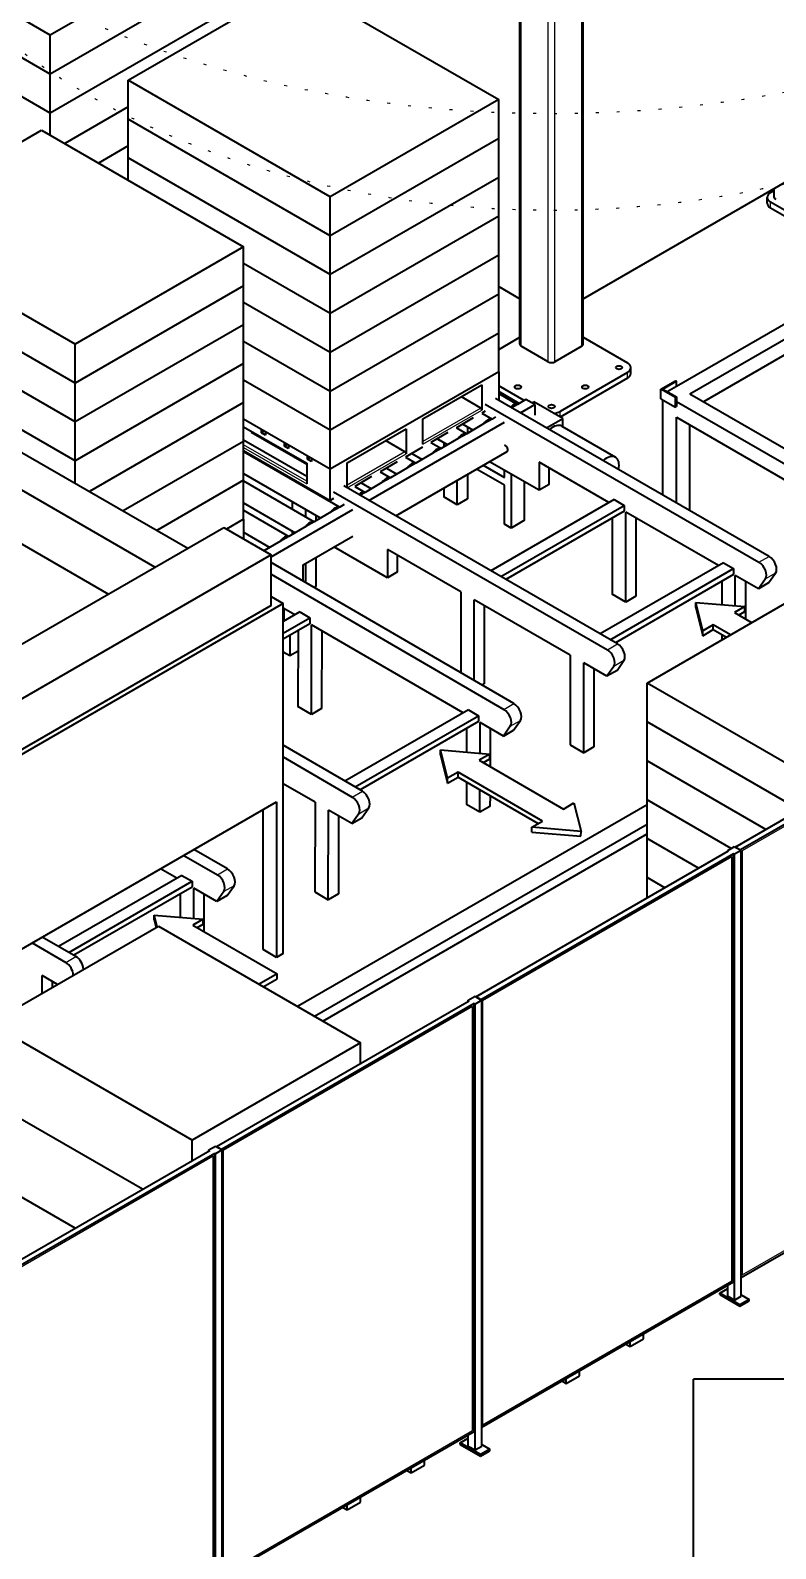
# Model space of a CAD drawing. Header units: millimetres. Extents: x 0 to 67800, y 0 to 42000.
# Drawn here: x 41317 to 44445, y 6288 to 12661 of the extents above; entities that cross this region are included whole.
import ezdxf
from ezdxf.enums import TextEntityAlignment as Align

# ---------------------------------------------------------------- set-up
doc = ezdxf.new("R2010")
doc.units = ezdxf.units.MM
doc.header["$LTSCALE"] = 100
doc.linetypes.add('DOTTED', pattern=[0.0481, 0.0068, -0.0413])
for name, color, linetype, lineweight in [('Reference (ISO)', 7, 'DOTTED', 25), ('Title (ISO)', 7, 'Continuous', 35), ('Visible (ISO)', 7, 'Continuous', 35), ('Visible Narrow (ISO)', 7, 'Continuous', 25)]:
    doc.layers.add(name, color=color, linetype=linetype, lineweight=lineweight)
doc.styles.add('Note Text (ISO)', font='verdana.ttf')
doc.styles.add('Text Style48', font='arial.ttf')
doc.styles.add('Text Style59', font='verdana.ttf')
doc.styles.add('Text Style60', font='verdana.ttf')

# ---------------------------------------------------------------- blocks, each defined once
blk = doc.blocks.new('Title Blocks Salg Layout')
at = {"layer": 'Title (ISO)'}
for p in [(200, 70), (57, 10)]:
    blk.add_line(p, (57, 70), dxfattribs=at)
for tag, p, height, style in [('AUTHOR_001', (179.753, 46.25), 2.25, 'Text Style48'), ('CREATION_DATE_001', (179.87, 41.241), 2.25, 'Text Style48'), ('TITLE_001', (76.666, 29.208), 3.5, 'Text Style60'), ('PART_NUMBER_001', (164.676, 22.399), 5, 'Text Style59'), ('SUBJECT_001', (69.02, 23.651), 3.5, 'Text Style60'), ('SUBJECT_002', (83.399, 17.66), 3.5, 'Text Style60'), ('VERSION_001', (189.956, 11.75), 2.5, 'Note Text (ISO)')]:
    blk.add_attdef(tag, p, '', height=height, dxfattribs=dict(at, style=style))
at = {"layer": 'Title (ISO)', "style": 'Note Text (ISO)'}
blk.add_attdef('CATEGORY', text='', height=2.5, dxfattribs=at).set_placement((161.5, 39), align=Align.TOP_LEFT)
at = {"layer": 'Title (ISO)', "color": 8, "true_color": 0x808080, "style": 'Note Text (ISO)'}
blk.add_attdef('KEYWORDS', text='', height=2.5, dxfattribs=at).set_placement((161.5, 13), align=Align.MIDDLE_LEFT)

msp = doc.modelspace()

# ---------------------------------------------------------------- linework, layer by layer
at = {"layer": 'Reference (ISO)', "ltscale": 18.237875}
msp.add_ellipse((43504.56, 14128.68), major_axis=(-3145.59, 0), ratio=0.5773503, start_param=0.064847, end_param=3.0767456, dxfattribs=at)
at = {"layer": 'Reference (ISO)', "ltscale": 18.120174}
msp.add_open_spline([(40383.51, 13902.24), (40433.15, 13674.17), (40521.45, 13462.53), (40761.99, 13059.33), (40921.55, 12877.33), (41315.53, 12527.04), (41558.53, 12377.87), (42119.81, 12117.86), (42444.18, 12023.59), (43114.04, 11910.45), (43459.92, 11894.02), (44143.93, 11940.01), (44481.9, 12001.73), (45136.14, 12215.13), (45453.57, 12366.26), (45996.76, 12774.34), (46232.2, 13016.15), (46504.03, 13502.47), (46580.66, 13695.75), (46625.61, 13902.24)], degree=3, knots=[2.4812018, 2.4812018, 2.4812018, 2.4812018, 2.6879056, 2.6879056, 2.9321188, 2.9321188, 3.2508192, 3.2508192, 3.6423922, 3.6423922, 4.0429308, 4.0429308, 4.441248, 4.441248, 4.842545, 4.842545, 5.1856258, 5.1856258, 5.3727798, 5.3727798, 5.3727798, 5.3727798], dxfattribs=at)
at = {"layer": 'Visible (ISO)'}
for p, q in [((41400.56, 12640.81), (40552.03, 13130.71)), ((42107.67, 13049.06), (41400.56, 12640.81)), ((41400.56, 12477.51), (40552.03, 12967.41)), ((41400.56, 12477.5), (40552.03, 12967.4)), ((42107.67, 12885.76), (41400.56, 12477.51)), ((42107.67, 12885.75), (41400.56, 12477.5)), ((41727.25, 12452.2), (42434.35, 12860.45)), ((42434.35, 12860.45), (43282.88, 12370.55)), ((41400.56, 12314.2), (40552.03, 12804.1)), ((41400.56, 12314.19), (40552.03, 12804.09)), ((43371.42, 11343.55), (43371.42, 12774.17)), ((43637.7, 11343.55), (43637.7, 12774.17)), ((42107.67, 12722.45), (41400.56, 12314.2)), ((42107.67, 12722.44), (41400.56, 12314.19)), ((41400.56, 12477.51), (41400.56, 12640.81)), ((41400.56, 12314.2), (41400.56, 12477.5)), ((42575.78, 11962.3), (41727.25, 12452.2)), ((41727.25, 12288.9), (41727.25, 12452.2)), ((43282.88, 12370.55), (42575.78, 11962.3)), ((43282.88, 12207.25), (43282.88, 12370.55)), ((41400.56, 12220.8), (41400.56, 12314.19)), ((41727.25, 12339.5), (41461.11, 12185.85)), ((41727.25, 12339.49), (41461.12, 12185.84)), ((40656.4, 11833.95), (41363.51, 12242.19)), ((41363.51, 12242.19), (42212.04, 11752.3)), ((42575.78, 11799), (41727.25, 12288.9)), ((42575.78, 11798.99), (41727.25, 12288.89)), ((41727.25, 12125.59), (41727.25, 12288.89)), ((41727.25, 12288.89), (41727.25, 12288.89)), ((41727.25, 12176.19), (41602.54, 12104.19)), ((41727.25, 12176.19), (41602.54, 12104.19)), ((43282.88, 12207.25), (42575.78, 11799)), ((43282.88, 12207.24), (42575.78, 11798.99)), ((43282.88, 12043.94), (43282.88, 12207.24)), ((43282.88, 12207.24), (43282.88, 12207.24)), ((42575.78, 11635.69), (41727.25, 12125.59)), ((41727.25, 12125.58), (41727.25, 12125.59)), ((42575.78, 11635.68), (41727.25, 12125.58)), ((41727.25, 12032.19), (41727.25, 12125.58)), ((43637.7, 11534.73), (44558.15, 12066.15)), ((43282.88, 12043.94), (42575.78, 11635.69)), ((43282.88, 12043.93), (42575.78, 11635.68)), ((43282.88, 12043.94), (43282.88, 12043.93)), ((43282.88, 11880.63), (43282.88, 12043.93)), ((44423.8, 11980.42), (44439.15, 11989.28)), ((44439.15, 11960), (44439.15, 11997.45)), ((42575.78, 11799), (42575.78, 11962.3)), ((44409.15, 11935.51), (44409.15, 11960)), ((44706.64, 11776.29), (44423.8, 11939.59)), ((43282.88, 11880.63), (42575.78, 11472.38)), ((43282.88, 11880.62), (42575.78, 11472.38)), ((43282.88, 11880.63), (43282.88, 11880.62)), ((43282.88, 11717.33), (43282.88, 11880.62)), ((44706.64, 11751.8), (44423.8, 11915.1)), ((41504.93, 11344.05), (40656.4, 11833.95)), ((42575.78, 11635.69), (42575.78, 11798.99)), ((42212.04, 11752.3), (41504.93, 11344.05)), ((42212.04, 11589), (42212.04, 11752.3)), ((41504.93, 11180.75), (40656.4, 11670.65)), ((41504.93, 11180.74), (40656.4, 11670.64)), ((42575.78, 11472.38), (42212.04, 11682.39)), ((42575.78, 11472.38), (42212.04, 11682.38)), ((43282.88, 11717.33), (42575.78, 11309.08)), ((43282.88, 11717.32), (42575.78, 11309.07)), ((43282.88, 11554.02), (43282.88, 11717.32)), ((43282.88, 11717.32), (43282.88, 11717.32)), ((42575.78, 11472.38), (42575.78, 11635.68)), ((42212.04, 11589), (41504.93, 11180.75)), ((42212.04, 11588.99), (41504.93, 11180.74)), ((42212.03, 11588.99), (42212.04, 11588.99)), ((42212.04, 11425.69), (42212.04, 11588.99)), ((43282.88, 11554.02), (42575.78, 11145.77)), ((43282.88, 11554.01), (42575.78, 11145.76)), ((43282.88, 11585.84), (43371.42, 11534.73)), ((43282.88, 11390.71), (43282.88, 11554.01)), ((43282.88, 11554.01), (43282.88, 11554.01)), ((41504.93, 11017.44), (40656.4, 11507.34)), ((41504.93, 11017.43), (40656.4, 11507.33)), ((42575.78, 11309.08), (42212.04, 11519.08)), ((42575.78, 11309.07), (42212.04, 11519.07)), ((42575.78, 11309.08), (42575.78, 11472.38)), ((44028.53, 11167.59), (44622.5, 11510.52)), ((44085.09, 11134.93), (44679.06, 11477.86)), ((42212.04, 11425.69), (41504.93, 11017.44)), ((42212.04, 11425.68), (41504.93, 11017.43)), ((42212.03, 11425.68), (42212.04, 11425.68)), ((42212.04, 11262.38), (42212.04, 11425.68)), ((44679.06, 11412.54), (44141.66, 11102.27)), ((42575.78, 11145.77), (42212.04, 11355.77)), ((42575.78, 11145.76), (42212.04, 11355.76)), ((43282.88, 11390.71), (42575.78, 10982.46)), ((43282.88, 11390.7), (42575.78, 10982.45)), ((43282.88, 11390.71), (43282.88, 11390.7)), ((43282.88, 11227.4), (43282.88, 11390.7)), ((43282.88, 11321.71), (43371.42, 11372.83)), ((43637.7, 11372.83), (43822.76, 11265.98)), ((41504.93, 10854.13), (40656.4, 11344.03)), ((41504.93, 10854.12), (40656.4, 11344.02)), ((41504.93, 11180.75), (41504.93, 11344.05)), ((42575.78, 11145.77), (42575.78, 11309.07)), ((43490.42, 11270.06), (43377.28, 11335.38)), ((43631.84, 11335.38), (43518.7, 11270.06)), ((42212.04, 11262.38), (41504.93, 10854.13)), ((42212.04, 11262.37), (41504.93, 10854.12)), ((42212.03, 11262.38), (42212.04, 11262.37)), ((42212.04, 11099.07), (42212.04, 11262.37)), ((43282.88, 11227.4), (42575.78, 10819.15)), ((43282.88, 11227.4), (43282.88, 11108.19)), ((43822.76, 11225.16), (43539.92, 11061.86)), ((43837.4, 11221.07), (43837.4, 11245.57)), ((41504.93, 11017.44), (41504.93, 11180.74)), ((42575.78, 10982.46), (42212.04, 11192.46)), ((42575.78, 10982.45), (42212.04, 11192.45)), ((42964.68, 11029.81), (43212.17, 11172.7)), ((43212.17, 11172.7), (43212.17, 11067.37)), ((43390.01, 11107.58), (43282.88, 11169.43)), ((43822.76, 11200.66), (43540.62, 11037.77)), ((43963.47, 11155.35), (44024.28, 11190.46)), ((44024.28, 11120.24), (43963.47, 11155.35)), ((43963.47, 11114.52), (43963.47, 11155.35)), ((44028.53, 11188.01), (43971.96, 11155.35)), ((43971.96, 11155.35), (44028.53, 11122.69)), ((43989.64, 11145.14), (44028.53, 11167.59)), ((44024.28, 11190.46), (44028.53, 11188.01)), ((44028.53, 11167.59), (44028.53, 11188.01)), ((42212.04, 11099.07), (41565.02, 10725.51)), ((42212.04, 11099.07), (41565.02, 10725.51)), ((42212.03, 11099.07), (42212.04, 11099.07)), ((42212.04, 10935.77), (42212.04, 11099.07)), ((42575.78, 10982.46), (42575.78, 11145.76)), ((43207.22, 11075.94), (43125.9, 11122.89)), ((43226.31, 11091.86), (44375.01, 10428.66)), ((44417.44, 10453.16), (43268.74, 11116.36)), ((43368.8, 11095.33), (43282.88, 11144.94)), ((43282.88, 11136.91), (43361.84, 11091.32)), ((43361.64, 11091.2), (43336.98, 11076.96)), ((43397.08, 11111.66), (43361.64, 11091.2)), ((43373.75, 11055.73), (43433.85, 11090.44)), ((43433.85, 11090.44), (43397.08, 11111.66)), ((43422.89, 11096.76), (43430.67, 11101.25)), ((43551.58, 11031.44), (43430.67, 11101.25)), ((43433.85, 11090.44), (43433.85, 11046.34)), ((43963.47, 11114.52), (44024.28, 11079.41)), ((43971.96, 10710.36), (43971.96, 11109.62)), ((44028.53, 11122.69), (44024.28, 11120.24)), ((44024.28, 11079.41), (44024.28, 11120.24)), ((44028.53, 11122.69), (44028.53, 11102.27)), ((44028.53, 11102.27), (44028.53, 11081.86)), ((44759.67, 10680.15), (44028.53, 11102.27)), ((44085.09, 11134.93), (44820.49, 10710.36)), ((42575.78, 10819.15), (42212.04, 11029.16)), ((42964.68, 10924.48), (42964.68, 11029.81)), ((43175.77, 11034.11), (43104.89, 10993.18)), ((43226.31, 11063.29), (43211.52, 11054.75)), ((43211.73, 11054.86), (43255.21, 11029.76)), ((43255.01, 11029.64), (43219.26, 11009)), ((43269.8, 11038.18), (43255.01, 11029.64)), ((43483.7, 10992.25), (43551.58, 11031.44)), ((43551.58, 10997.18), (43551.58, 11031.44)), ((44024.28, 11079.41), (44028.53, 11081.86)), ((44028.53, 10677.7), (44028.53, 11036.95)), ((44028.53, 11036.95), (44760.45, 10614.38)), ((41504.93, 10854.13), (41504.93, 11017.43)), ((42212.04, 10997.31), (42476.78, 10844.47)), ((42476.78, 10838.75), (42243.44, 10973.47)), ((42257.58, 10971.02), (42252.63, 10968.16)), ((42287.28, 10971.84), (42287.28, 10985.72)), ((42299.3, 10978.78), (42287.28, 10971.84)), ((42304.25, 10962.04), (42287.28, 10971.84)), ((42304.25, 10975.92), (42304.25, 10962.04)), ((42575.78, 10819.15), (42575.78, 10982.45)), ((42646.49, 10846.1), (42893.97, 10988.99)), ((42737.35, 10688.31), (43306.57, 11016.95)), ((42893.97, 10988.99), (42893.97, 10883.66)), ((43069.14, 10972.54), (42998.26, 10931.62)), ((43105.09, 10993.3), (43148.58, 10968.19)), ((43108.93, 10991.08), (43108.93, 10995.52)), ((43148.38, 10968.07), (43112.63, 10947.43)), ((43131.73, 11008.68), (43175.21, 10983.57)), ((43219.26, 11009), (43148.38, 10968.07)), ((43151.36, 10997.34), (43151.36, 10969.8)), ((43169.04, 10980), (43169.04, 10987.13)), ((43547.17, 10999.72), (43772.74, 10869.49)), ((44085.09, 10645.04), (44085.09, 11004.29)), ((41224.67, 10922.02), (41977.73, 10487.23)), ((42212.04, 10935.77), (41706.45, 10643.86)), ((42212.04, 10935.76), (41706.45, 10643.86)), ((42212.03, 10935.76), (42212.04, 10935.76)), ((42212.04, 10942.61), (42476.78, 10789.76)), ((42212.04, 10772.46), (42212.04, 10935.76)), ((42383.44, 10916.32), (42383.44, 10930.2)), ((42395.46, 10923.26), (42383.44, 10916.32)), ((42400.41, 10906.52), (42383.44, 10916.32)), ((42400.41, 10920.4), (42400.41, 10906.52)), ((42889.02, 10892.23), (42807.71, 10939.18)), ((42962.51, 10910.98), (42891.62, 10870.05)), ((42998.46, 10931.74), (43041.95, 10906.63)), ((43041.74, 10906.51), (43005.99, 10885.87)), ((43024.79, 10946.94), (43052.37, 10931.01)), ((43025.09, 10947.11), (43068.58, 10922)), ((43112.63, 10947.43), (43041.74, 10906.51)), ((43052.37, 10931.37), (43052.37, 10912.64)), ((41839.14, 10407.21), (41086.07, 10842)), ((41504.93, 10760.2), (41504.93, 10854.12)), ((42212.04, 10897.7), (42575.78, 10687.7)), ((42212.04, 10893.27), (42615.42, 10660.37)), ((42476.78, 10844.47), (42476.78, 10757.1)), ((42479.61, 10860.8), (42479.61, 10874.68)), ((42491.63, 10867.74), (42479.61, 10860.8)), ((42496.58, 10851), (42479.61, 10860.8)), ((42496.58, 10864.88), (42496.58, 10851)), ((42646.49, 10740.77), (42646.49, 10846.1)), ((42855.88, 10849.41), (42784.99, 10808.49)), ((42850.28, 10623.11), (43317.96, 10893.12)), ((42891.83, 10870.17), (42935.32, 10845.07)), ((42935.11, 10844.95), (42899.36, 10824.31)), ((42918.46, 10885.55), (42961.95, 10860.44)), ((43005.99, 10885.87), (42935.11, 10844.95)), ((43217.98, 10835.4), (43306.57, 10784.25)), ((43451.88, 10730.56), (43244.14, 10850.5)), ((43451.88, 10848.96), (43451.88, 10730.56)), ((43745.33, 10679.53), (43451.88, 10848.96)), ((42212.04, 10772.46), (41847.87, 10562.21)), ((42212.04, 10772.45), (41847.88, 10562.2)), ((42212.03, 10772.45), (42212.04, 10772.45)), ((42212.04, 10800.89), (42535.42, 10614.19)), ((42212.04, 10609.15), (42212.04, 10772.45)), ((42575.78, 10687.7), (42575.78, 10819.15)), ((42749.24, 10787.85), (42678.36, 10746.93)), ((42785.2, 10808.61), (42828.69, 10783.5)), ((42828.48, 10783.38), (42792.73, 10762.74)), ((42811.83, 10823.98), (42855.32, 10798.88)), ((42899.36, 10824.31), (42828.48, 10783.38)), ((43108.93, 10669.74), (43108.93, 10772.44)), ((43151.36, 10796.93), (43151.36, 10694.23)), ((43306.57, 10751.59), (43189.69, 10819.07)), ((43306.57, 10784.25), (43306.57, 10814.46)), ((43334.85, 10798.13), (43334.85, 10571.96)), ((43494.31, 10755.06), (43494.31, 10824.46)), ((42212.04, 10770.14), (42508.79, 10598.81)), ((42589.92, 10724.44), (43738.61, 10061.24)), ((43781.04, 10085.74), (42632.34, 10748.94)), ((42678.57, 10747.04), (42722.05, 10721.94)), ((42721.85, 10721.82), (42700.58, 10709.54)), ((42705.2, 10762.42), (42748.69, 10737.31)), ((42792.73, 10762.74), (42721.85, 10721.82)), ((43052.37, 10739.78), (43052.37, 10702.4)), ((43306.57, 10588.29), (43306.57, 10751.59)), ((43391.42, 10604.62), (43391.42, 10765.47)), ((43494.31, 10755.06), (43451.88, 10730.56)), ((42212.04, 10677.76), (42428.79, 10552.62)), ((42212.04, 10647.01), (42402.16, 10537.25)), ((42327.75, 10451.83), (42670.17, 10649.53)), ((42415.97, 10683.15), (42415.97, 10652.4)), ((42472.54, 10619.74), (42472.54, 10650.49)), ((42589.92, 10695.86), (42575.78, 10687.7)), ((42615.22, 10660.26), (42579.47, 10639.62)), ((42633.4, 10670.76), (42615.22, 10660.26)), ((43108.93, 10669.74), (43052.37, 10702.4)), ((43151.36, 10694.23), (43108.93, 10669.74)), ((43766.54, 10691.78), (43248.94, 10392.94)), ((43291.37, 10368.45), (43808.97, 10667.29)), ((43766.54, 10691.78), (43808.97, 10667.29)), ((43808.97, 10667.29), (43808.97, 10642.79)), ((42212.04, 10609.15), (42139.92, 10567.51)), ((42212.04, 10609.15), (42212.04, 10525.87)), ((42508.59, 10598.69), (42472.84, 10578.05)), ((42579.47, 10639.62), (42508.59, 10598.69)), ((42514.96, 10626), (42514.96, 10602.37)), ((42532.64, 10612.58), (42532.64, 10615.79)), ((43334.85, 10571.96), (43306.57, 10588.29)), ((43808.97, 10642.79), (43312.58, 10356.2)), ((43391.42, 10604.62), (43334.85, 10571.96)), ((43759.47, 10614.21), (43759.47, 10294.15)), ((43816.04, 10261.49), (43816.04, 10638.71)), ((44204.95, 10414.17), (43816.04, 10638.71)), ((43858.47, 10614.21), (43858.47, 10285.98)), ((41047.89, 9950.38), (42128.35, 10574.19)), ((41174.46, 10566.43), (41644.69, 10294.95)), ((42128.35, 10574.19), (42327.75, 10459.06)), ((42212.04, 10554.64), (42322.16, 10491.06)), ((42366.2, 10516.49), (42297.25, 10476.67)), ((42401.95, 10537.13), (42366.2, 10516.49)), ((42472.84, 10578.05), (42401.95, 10537.13)), ((42415.97, 10560.02), (42415.97, 10545.22)), ((42462, 10418.3), (42670.17, 10538.48)), ((42327.75, 10459.06), (41247.29, 9835.26)), ((42327.75, 10246.77), (42327.75, 10459.06)), ((42815.48, 10363.14), (42590.98, 10492.76)), ((43123.08, 10303.94), (42815.48, 10481.53)), ((42815.48, 10481.53), (42815.48, 10363.14)), ((42857.91, 10387.64), (42857.91, 10457.04)), ((43346.69, 9834.85), (42327.75, 10426.9)), ((42462, 10348.9), (42462, 10418.3)), ((42472.54, 10342.78), (42472.54, 10424.38)), ((42514.96, 10448.87), (42514.96, 10326.81)), ((44226.16, 10426.42), (43708.56, 10127.58)), ((43750.99, 10103.09), (44268.59, 10401.92)), ((44226.16, 10426.42), (44268.59, 10401.92)), ((44268.59, 10401.92), (44268.59, 10377.43)), ((42327.75, 10377.76), (43304.27, 9810.36)), ((42514.96, 10326.81), (42507.47, 10322.48)), ((42857.91, 10387.64), (42815.48, 10363.14)), ((44268.59, 10377.43), (43772.2, 10090.84)), ((43905.06, 9921.42), (44612.17, 10329.67)), ((44219.09, 10348.85), (44219.09, 10250.41)), ((44373.17, 10317.05), (44275.66, 10373.35)), ((44275.66, 10245.74), (44275.66, 10373.35)), ((44318.09, 10348.85), (44318.09, 10190.04)), ((44402.26, 10358.43), (44373.17, 10317.05)), ((44415.6, 10341.54), (44373.17, 10317.05)), ((44415.6, 10341.54), (44444.69, 10382.93)), ((42327.75, 10285.15), (42378.66, 10255.75)), ((43123.08, 10303.94), (43123.08, 9964.78)), ((43179.64, 9931.91), (43179.64, 10271.29)), ((43582.7, 10038.58), (43179.64, 10271.29)), ((43816.04, 10261.49), (43759.47, 10294.15)), ((43858.47, 10285.98), (43816.04, 10261.49)), ((42378.66, 10255.75), (41231.74, 9593.58)), ((42327.75, 10246.77), (41247.29, 9622.97)), ((42378.66, 8786.06), (42378.66, 10255.75)), ((42448.07, 10219.66), (42378.66, 10179.59)), ((42380.83, 10234.24), (42380.68, 10180.75)), ((42426.93, 10207.45), (42380.83, 10234.24)), ((42423.11, 10205.25), (42423.12, 10209.67)), ((42448.07, 10219.66), (42490.5, 10195.01)), ((43222.07, 10246.79), (43222.07, 9918.56)), ((44138.95, 10140.37), (44109.49, 10259.45)), ((44109.49, 10239.03), (44109.49, 10259.45)), ((44109.49, 10259.45), (44315.73, 10242.44)), ((44109.49, 10239.03), (44138.95, 10119.96)), ((44315.73, 10242.44), (44271.54, 10216.92)), ((44271.54, 10216.92), (44344.21, 10174.96)), ((44289.21, 10206.71), (44315.73, 10222.02)), ((44315.73, 10222.02), (44315.73, 10242.44)), ((42378.66, 10130.44), (42490.5, 10195.01)), ((42490.43, 10170.55), (42378.66, 10106.03)), ((42440.78, 10141.89), (42439.89, 9822.7)), ((42490.5, 10195.01), (42490.43, 10170.55)), ((42496.46, 9789.83), (42497.5, 10166.45)), ((43134.03, 9796.59), (42497.5, 10166.45)), ((42539.79, 10141.87), (42538.88, 9814.33)), ((44183.15, 10165.89), (44138.95, 10140.37)), ((44138.95, 10119.96), (44183.15, 10145.48)), ((44138.95, 10119.96), (44138.95, 10140.37)), ((44255.82, 10123.93), (44183.15, 10165.89)), ((44183.15, 10145.48), (44183.15, 10165.89)), ((44183.15, 10145.48), (44238.14, 10113.73)), ((42405.43, 10121.48), (42405.43, 10035.36)), ((44219.09, 10124.72), (44219.09, 10102.73)), ((42405.43, 10035.36), (42378.66, 10050.81)), ((42440.54, 10055.62), (42405.43, 10035.36)), ((43582.7, 10038.58), (43582.7, 9661.36)), ((43736.78, 9949.63), (43639.26, 10005.92)), ((43639.26, 9628.7), (43639.26, 10005.92)), ((43779.2, 9974.12), (43808.29, 10015.5)), ((43681.69, 9981.43), (43681.69, 9653.2)), ((43765.86, 9991.01), (43736.78, 9949.63)), ((43779.2, 9974.12), (43736.78, 9949.63)), ((43222.07, 9918.56), (43212.32, 9912.93)), ((43905.06, 9758.12), (43905.06, 9921.42)), ((44686.46, 9470.28), (43905.06, 9921.42)), ((42496.46, 9789.83), (42439.89, 9822.7)), ((44275.73, 9233.15), (45336.39, 9845.52)), ((45357.6, 9833.28), (44296.94, 9220.9)), ((42538.88, 9814.33), (42496.46, 9789.83)), ((43155.18, 9808.8), (42637.33, 9509.82)), ((42679.76, 9485.17), (43197.6, 9784.15)), ((43197.54, 9759.69), (42700.84, 9472.92)), ((43155.18, 9808.8), (43197.6, 9784.15)), ((43197.6, 9784.15), (43197.54, 9759.69)), ((43204.25, 9626.99), (43204.61, 9755.59)), ((43302.12, 9698.93), (43204.61, 9755.59)), ((43344.54, 9723.42), (43373.79, 9764.6)), ((44545.04, 9388.63), (43905.06, 9758.12)), ((43905.06, 9758.12), (43905.07, 9758.12)), ((43905.06, 9594.82), (43905.06, 9758.12)), ((44545.03, 9388.63), (43905.06, 9758.12)), ((43147.88, 9731.02), (43147.6, 9631.78)), ((43246.9, 9731.01), (43246.45, 9571.53)), ((43331.37, 9740.11), (43302.12, 9698.93)), ((43302.12, 9698.93), (43344.54, 9723.42)), ((42710.3, 9467.43), (42378.66, 9660.12)), ((43038.75, 9620.61), (43038.81, 9640.99)), ((43068.27, 9521.48), (43038.81, 9640.99)), ((43038.81, 9640.99), (43245.04, 9623.54)), ((43245.04, 9623.54), (43200.85, 9598.03)), ((43244.99, 9603.16), (43245.04, 9623.54)), ((43582.7, 9661.36), (43639.26, 9628.7)), ((43681.69, 9653.2), (43639.26, 9628.7)), ((42378.66, 9610.97), (42667.87, 9442.93)), ((43038.75, 9620.61), (43068.21, 9501.1)), ((43200.85, 9598.03), (43554.4, 9392.6)), ((43218.41, 9587.82), (43244.99, 9603.16)), ((44403.61, 9306.98), (43905.06, 9594.82)), ((43905.06, 9594.81), (43905.07, 9594.81)), ((43905.06, 9431.51), (43905.06, 9594.81)), ((44403.6, 9306.98), (43905.06, 9594.81)), ((42511.64, 9421.03), (42378.66, 9498.3)), ((43068.21, 9501.1), (43112.4, 9526.62)), ((43068.21, 9501.1), (43068.27, 9521.48)), ((43112.46, 9546.99), (43068.27, 9521.48)), ((43112.4, 9526.62), (43112.46, 9546.99)), ((43112.4, 9526.62), (43448.39, 9331.39)), ((43466.01, 9341.56), (43112.46, 9546.99)), ((43147.25, 9506.37), (43146.99, 9411.84)), ((43203.56, 9378.97), (43203.82, 9473.5)), ((43246.11, 9448.92), (43245.99, 9403.46)), ((41260.02, 8793.41), (42350.38, 9422.93)), ((42293.81, 8802.39), (42293.81, 9390.27)), ((42350.38, 9422.93), (42350.38, 8769.73)), ((43905.06, 9410.57), (42438.26, 8563.72)), ((42511.64, 9421.03), (42510.6, 9044.42)), ((42567.16, 9011.55), (42568.21, 9388.16)), ((42665.72, 9331.5), (42568.21, 9388.16)), ((42694.97, 9372.68), (42665.72, 9331.5)), ((42708.15, 9356), (42737.4, 9397.18)), ((43203.56, 9378.97), (43146.99, 9411.84)), ((43245.99, 9403.46), (43203.56, 9378.97)), ((43554.4, 9392.6), (43598.6, 9418.11)), ((43598.6, 9418.11), (43628.06, 9298.6)), ((44258.64, 9227.37), (43905.06, 9431.51)), ((43905.06, 9431.5), (43905.07, 9431.5)), ((43905.06, 9268.2), (43905.06, 9431.5)), ((44258.64, 9227.36), (43905.06, 9431.5)), ((42508.97, 8522.89), (43905.06, 9328.92)), ((42610.5, 9363.59), (42609.59, 9036.04)), ((42665.72, 9331.5), (42708.15, 9356)), ((43421.76, 9295.67), (43421.82, 9316.05)), ((43421.82, 9316.05), (43466.01, 9341.56)), ((43628.06, 9298.6), (43421.82, 9316.05)), ((42544.33, 8502.48), (43905.06, 9288.1)), ((43421.76, 9295.67), (43628, 9278.22)), ((43628, 9278.22), (43628.06, 9298.6)), ((44120.75, 9143.67), (43905.06, 9268.2)), ((43905.06, 9268.19), (43905.07, 9268.2)), ((43905.06, 9104.89), (43905.06, 9268.19)), ((44120.74, 9143.67), (43905.06, 9268.19)), ((41960.76, 9197.98), (42102.08, 9116.39)), ((42144.51, 9140.89), (42003.19, 9222.48)), ((43186.79, 8604.45), (44247.45, 9216.82)), ((44268.66, 9204.57), (43208, 8592.2)), ((44243.91, 9218.86), (44272.2, 9235.19)), ((44247.45, 9216.82), (44243.91, 9218.86)), ((44243.91, 9214.78), (44243.91, 9218.86)), ((44272.2, 9202.53), (44268.66, 9204.57)), ((44268.66, 7408.28), (44268.66, 9204.57)), ((44272.2, 9235.19), (44300.48, 9218.86)), ((44300.48, 9218.86), (44272.2, 9202.53)), ((44272.2, 7331.12), (44272.2, 9202.53)), ((44275.73, 9233.15), (44296.94, 9220.9)), ((44300.48, 7347.45), (44300.48, 9218.86)), ((41953.24, 9114.15), (41435.64, 8815.31)), ((41932.03, 9101.9), (41863.18, 9141.64)), ((41953.24, 9114.15), (41995.67, 9089.65)), ((41478.06, 8790.81), (41995.67, 9089.65)), ((41995.67, 9065.16), (41499.28, 8778.57)), ((41995.67, 9089.65), (41995.67, 9065.16)), ((42002.74, 8933.47), (42002.74, 9061.07)), ((42100.25, 9004.78), (42002.74, 9061.07)), ((42142.67, 9029.27), (42171.76, 9070.65)), ((43979.32, 9062.02), (43905.06, 9104.89)), ((43905.06, 9104.89), (43905.07, 9104.89)), ((43905.06, 9019.14), (43905.06, 9104.89)), ((43979.32, 9062.02), (43905.06, 9104.89)), ((41946.17, 9036.58), (41946.17, 8938.13)), ((42045.16, 9036.58), (42045.16, 8877.77)), ((42129.34, 9046.16), (42100.25, 9004.78)), ((42142.67, 9029.27), (42100.25, 9004.78)), ((42510.6, 9044.42), (42567.16, 9011.55)), ((42609.59, 9036.04), (42567.16, 9011.55)), ((41848.85, 8897.54), (41836.57, 8947.17)), ((41836.57, 8926.76), (41836.57, 8947.17)), ((41836.57, 8947.17), (42042.81, 8930.16)), ((41836.57, 8926.76), (41844.43, 8894.99)), ((42042.81, 8930.16), (41998.61, 8904.65)), ((42042.81, 8909.75), (42042.81, 8930.16)), ((41147.35, 8492.53), (41854.45, 8900.78)), ((41854.45, 8900.78), (42702.98, 8410.88)), ((41998.61, 8904.65), (42352.17, 8700.52)), ((42016.29, 8894.44), (42042.81, 8909.75)), ((41324.37, 8830.56), (41465.69, 8748.97)), ((41508.11, 8773.46), (41366.79, 8855.05)), ((42350.38, 8769.73), (42293.81, 8802.39)), ((42378.66, 8786.06), (42350.38, 8769.73)), ((41366.34, 8618.97), (41366.34, 8693.65)), ((41431.02, 8656.31), (41366.34, 8693.65)), ((41408.77, 8669.16), (41408.77, 8643.46)), ((42352.17, 8700.52), (42276.74, 8656.97)), ((42294.41, 8646.77), (42352.17, 8680.11)), ((42352.17, 8680.11), (42352.17, 8700.52)), ((43154.97, 8590.16), (43183.25, 8606.49)), ((43183.25, 8606.49), (43211.54, 8590.16)), ((43186.79, 8604.45), (43208, 8592.2)), ((42097.84, 7975.75), (43158.5, 8588.12)), ((43179.72, 8575.87), (42119.06, 7963.5)), ((43158.5, 8588.12), (43154.97, 8590.16)), ((43154.97, 8586.08), (43154.97, 8590.16)), ((43183.25, 8573.83), (43179.72, 8575.87)), ((43179.72, 6779.58), (43179.72, 8575.87)), ((43211.54, 8590.16), (43183.25, 8573.83)), ((43183.25, 6702.42), (43183.25, 8573.83)), ((43211.54, 6718.75), (43211.54, 8590.16)), ((41995.87, 8002.63), (41147.35, 8492.53)), ((42702.98, 8410.88), (41995.87, 8002.63)), ((42702.98, 8325.12), (42702.98, 8410.88)), ((41787.3, 7796.45), (41147.35, 8165.93)), ((41787.29, 7796.45), (41147.35, 8165.92)), ((44300.48, 7426.65), (45357.6, 8036.98)), ((41995.87, 7916.88), (41995.87, 8002.63)), ((42066.02, 7961.46), (42094.31, 7977.79)), ((42094.31, 7977.79), (42122.59, 7961.46)), ((42097.84, 7975.75), (42119.06, 7963.5)), ((41008.9, 7347.04), (42069.56, 7959.42)), ((42090.77, 7947.17), (41030.11, 7334.8)), ((42069.56, 7959.42), (42066.02, 7961.46)), ((42066.02, 7957.37), (42066.02, 7961.46)), ((42094.31, 7945.13), (42090.77, 7947.17)), ((42090.77, 6150.88), (42090.77, 7947.17)), ((42122.59, 7961.46), (42094.31, 7945.13)), ((42094.31, 6073.72), (42094.31, 7945.13)), ((42122.59, 6090.05), (42122.59, 7961.46)), ((41504.45, 7633.15), (41147.35, 7839.32)), ((41504.44, 7633.15), (41147.35, 7839.32)), ((43211.54, 6797.95), (44268.66, 7408.28)), ((44243.91, 7347.45), (44243.91, 7393.99)), ((44210.32, 7360.72), (44243.91, 7380.11)), ((44295.18, 7311.73), (44210.32, 7360.72)), ((44210.32, 7354.19), (44210.32, 7360.72)), ((44210.32, 7354.19), (44295.18, 7305.2)), ((44243.91, 7347.45), (44272.2, 7331.12)), ((44272.2, 7331.12), (44300.48, 7347.45)), ((44334.07, 7334.18), (44295.18, 7311.73)), ((44300.48, 7353.58), (44334.07, 7334.18)), ((44334.07, 7327.65), (44334.07, 7334.18)), ((44295.18, 7305.2), (44334.07, 7327.65)), ((44295.18, 7305.2), (44295.18, 7311.73)), ((43815.97, 7146.92), (43834.35, 7136.3)), ((43834.35, 7136.3), (43890.92, 7168.96)), ((43834.35, 7136.3), (43834.35, 7157.53)), ((43890.92, 7168.96), (43890.92, 7190.19)), ((43565.65, 6981.17), (43622.22, 7013.83)), ((43622.22, 7013.83), (43622.22, 7035.06)), ((43547.27, 6991.78), (43565.65, 6981.17)), ((43565.65, 6981.17), (43565.65, 7002.4)), ((42122.59, 6169.25), (43179.72, 6779.58)), ((43154.97, 6718.75), (43154.97, 6765.29)), ((43121.38, 6732.02), (43154.97, 6751.41)), ((43206.23, 6683.03), (43121.38, 6732.02)), ((43121.38, 6725.49), (43121.38, 6732.02)), ((43121.38, 6725.49), (43206.23, 6676.5)), ((43154.97, 6718.75), (43183.25, 6702.42)), ((43183.25, 6702.42), (43211.54, 6718.75)), ((43245.12, 6705.48), (43206.23, 6683.03)), ((43206.23, 6676.5), (43245.12, 6698.95)), ((43211.54, 6724.87), (43245.12, 6705.48)), ((43245.12, 6698.95), (43245.12, 6705.48)), ((42915.11, 6605.58), (42971.68, 6638.24)), ((42971.68, 6638.24), (42971.68, 6659.47)), ((43206.23, 6676.5), (43206.23, 6683.03)), ((42896.73, 6616.2), (42915.11, 6605.58)), ((42915.11, 6605.58), (42915.11, 6626.81)), ((42702.98, 6483.11), (42702.98, 6504.34)), ((42628.03, 6461.06), (42646.41, 6450.45)), ((42646.41, 6450.45), (42702.98, 6483.11)), ((42646.41, 6450.45), (42646.41, 6471.68))]:
    msp.add_line(p, q, dxfattribs=at)
for centre, major_axis, start_param, end_param in [((44459.15, 11960), (-50, 0), 5.4977871, 7.0685835), ((44459.15, 11935.51), (-50, 0), 0, 0.7853982), ((44459.15, 11960), (-20, 0), 0, 0.7853982), ((43391.42, 11343.55), (-20, 0), 0, 0.7853982), ((43617.7, 11343.55), (20, 0), 5.4977871, 6.2831853), ((43504.56, 11278.23), (-20, 0), 0.7853982, 2.3561945), ((43787.4, 11245.57), (50, 0), 5.4977871, 7.0685835), ((43787.4, 11221.07), (50, 0), 5.4977871, 6.2831853), ((43343.76, 11055.57), (20, 34.64), 0.1013169, 1.1828349), ((43207.22, 11070.23), (3.5, -6.06), 0.7853982, 2.3561945), ((43237.13, 10994.01), (20, 34.64), 0.1013169, 1.4694794), ((43504.56, 11082.27), (-50, 0), 1.7374658, 2.3561945), ((43130.5, 10932.44), (20, 34.64), 0.1013169, 1.4694794), ((43510.92, 10936.93), (36.25, 62.79), 0, 1.0780696), ((43023.87, 10870.88), (20, 34.64), 0.1013169, 1.4694794), ((43310.46, 10906.11), (7.5, -12.99), 0, 2.7316181), ((42889.02, 10886.52), (3.5, -6.06), 0.7853982, 2.3561945), ((42917.24, 10809.32), (20, 34.64), 0.1013169, 1.4694794), ((43736.49, 10806.7), (36.25, 62.79), 5.2051157, 7.3612549), ((42810.61, 10747.75), (20, 34.64), 0.1013169, 1.4694794), ((42703.97, 10686.19), (20, 34.64), 0.1013169, 1.0892447), ((42597.34, 10624.62), (20, 34.64), 0.1013169, 1.4694794), ((42490.71, 10563.06), (20, 34.64), 0.1013169, 1.4694794), ((42384.08, 10501.5), (20, 34.64), 0.1013169, 1.4694794), ((44417.44, 10416.83), (22.25, -38.54), 0.2617994, 2.3561945), ((44375.01, 10392.33), (22.25, -38.54), 0.2617994, 2.3561945), ((43781.04, 10049.4), (22.25, -38.54), 0.2617994, 2.3561945), ((43738.61, 10024.91), (22.25, -38.54), 0.2617994, 2.3561945), ((43346.59, 9798.57), (22.25, -38.54), 0.2585976, 2.3529927), ((43304.17, 9774.08), (22.25, -38.54), 0.2585976, 2.3529927), ((42667.77, 9406.66), (22.25, -38.54), 0.2585976, 2.3529927), ((42710.2, 9431.15), (22.25, -38.54), 0.2585976, 2.3529927), ((41958.54, 9208.66), (-36.25, -62.79), 2.0635231, 2.1528304), ((42102.08, 9080.06), (22.25, -38.54), 0.2617994, 2.3561945), ((42144.51, 9104.55), (22.25, -38.54), 0.2617994, 2.3561945), ((41465.69, 8712.63), (22.25, -38.54), 0.7860946, 2.3561945), ((41508.11, 8737.13), (-22.25, 38.54), 3.9276872, 5.4977871)]:
    msp.add_ellipse(centre, major_axis=major_axis, ratio=0.5773503, start_param=start_param, end_param=end_param, dxfattribs=at)
for centre in [(43787.4, 11245.57), (43363.14, 11163.92), (43645.98, 11163.92), (43504.56, 11082.27)]:
    msp.add_ellipse(centre, major_axis=(-13.5, 0), ratio=0.5773503, dxfattribs=at)
at = {"layer": 'Visible Narrow (ISO)'}
for p, q in [((43377.28, 11335.38), (43377.28, 12770.79)), ((43631.84, 11335.38), (43631.84, 12770.79)), ((43490.42, 11270.06), (43490.42, 12705.47)), ((43518.7, 11270.06), (43518.7, 12705.47)), ((44423.8, 11915.1), (44423.8, 11939.59)), ((43822.76, 11200.66), (43822.76, 11225.16)), ((43207.22, 11075.94), (42964.68, 10935.91)), ((42964.68, 10924.48), (43212.17, 11067.37)), ((43539.92, 11038.18), (43539.92, 11061.86)), ((42476.78, 10768.53), (42212.04, 10921.38)), ((42212.04, 10909.95), (42476.78, 10757.1)), ((42889.02, 10892.23), (42646.49, 10752.2)), ((42646.49, 10740.77), (42893.97, 10883.66)), ((44375.01, 10428.66), (44417.44, 10453.16)), ((44444.69, 10382.93), (44402.26, 10358.43)), ((43738.61, 10061.24), (43781.04, 10085.74)), ((43808.29, 10015.5), (43765.86, 9991.01)), ((43304.27, 9810.36), (43346.69, 9834.85)), ((45350.53, 9821.03), (44304.02, 9216.82)), ((43331.37, 9740.11), (43373.79, 9764.6)), ((42667.87, 9442.93), (42710.3, 9467.43)), ((42694.97, 9372.68), (42737.4, 9397.18)), ((44261.59, 9192.33), (43215.07, 8588.12)), ((44261.59, 7412.36), (44261.59, 9192.33)), ((44304.02, 9216.82), (44304.02, 7436.86)), ((42102.08, 9116.39), (42144.51, 9140.89)), ((42171.76, 9070.65), (42129.34, 9046.16)), ((41465.69, 8748.97), (41508.11, 8773.46)), ((43172.64, 8563.62), (42126.13, 7959.42)), ((43172.64, 6783.66), (43172.64, 8563.62)), ((43215.07, 8588.12), (43215.07, 6808.16)), ((44304.02, 7436.86), (45350.53, 8041.07)), ((42083.7, 7934.92), (41037.18, 7330.71)), ((42083.7, 6154.96), (42083.7, 7934.92)), ((42126.13, 7959.42), (42126.13, 6179.45)), ((43215.07, 6808.16), (44261.59, 7412.36)), ((42126.13, 6179.45), (43172.64, 6783.66))]:
    msp.add_line(p, q, dxfattribs=at)

# ---------------------------------------------------------------- block references
at = {"xscale": 100, "yscale": 100, "zscale": 100}
msp.add_blockref('Title Blocks Salg Layout', (38400, 0), dxfattribs=at)

doc.saveas('drawing.dxf')
